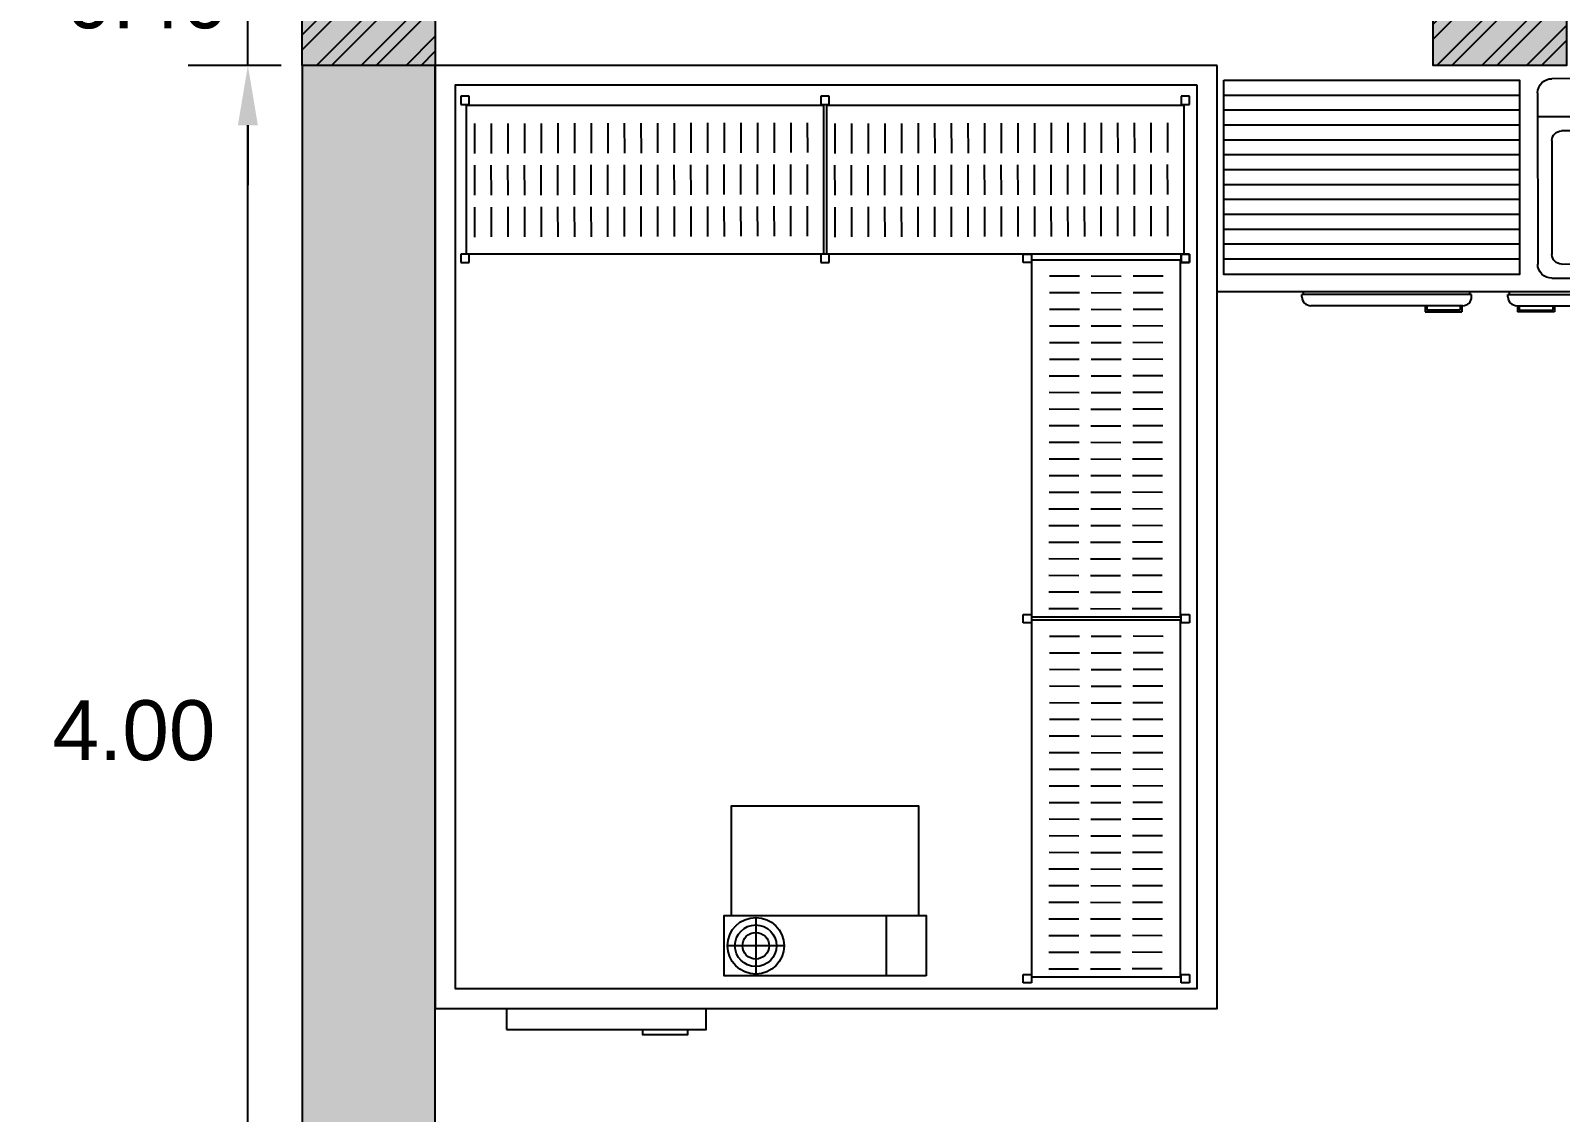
# Model space of a CAD drawing. Header units: millimetres. Extents: x 3409 to 3822, y 896 to 1108.
# Drawn here: x 3728.403 to 3733.001, y 1083.946 to 1087.199 of the extents above; entities that cross this region are included whole.
import ezdxf

# ---------------------------------------------------------------- set-up
doc = ezdxf.new("R2010")
doc.units = ezdxf.units.MM
for name, color, linetype in [('a-epipla', 8, 'Continuous'), ('a-toixoi', 5, 'Continuous'), ('DS_ST_quote 1_50', 7, 'Continuous'), ('Layer1', 5, 'Continuous'), ('ypostilwmata', 232, 'Continuous')]:
    doc.layers.add(name, color=color, linetype=linetype)
doc.styles.get("Standard").update_dxf_attribs({"font": 'arial.ttf'})
doc.dimstyles.get("Standard").update_dxf_attribs({"dimtxt": 0.18, "dimasz": 0.18, "dimexe": 0.18, "dimexo": 0.0625, "dimgap": 0.09, "dimtad": 0, "dimtih": 1, "dimtoh": 1, "dimdec": 4, "dimzin": 0, "dimdsep": 46, "dimtxsty": 'Standard', "dimcen": 0.09, "dimadec": 0, "dimazin": 0, "dimtfac": 1, "dimtdec": 4, "dimtofl": 0, "dimtmove": 0, "dimatfit": 3, "dimfxl": 1, "dimtolj": 1, "dimtzin": 0, "dimarcsym": 0})

# ---------------------------------------------------------------- blocks, each defined once
blk = doc.blocks.new('Kitchen Layout - 7 x 8 ft')
for p, q in [((47.25, 6.5), (47.25, 18.5)), ((48.75, 18.5), (48.75, 6.5)), ((64, 4), (32, 4))]:
    blk.add_line(p, q)
for points in [[(33.5, 21), (62.5, 21)], [(32, 1.5), (32, 19.5)], [(34.5, 19.5), (46.25, 19.5)], [(49.75, 19.5), (61.5, 19.5)], [(64, 19.5), (64, 1.5)], [(33.5, 6.5), (33.5, 18.5)], [(62.5, 18.5), (62.5, 6.5)], [(46.25, 5.5), (34.5, 5.5)], [(61.5, 5.5), (49.75, 5.5)], [(62.5, 0), (33.5, 0)]]:
    blk.add_lwpolyline(points)
for centre, radius in [((40.5, 12.5), 1), ((40.5, 12.5), 0.5), ((55.5, 12.5), 1), ((55.5, 12.5), 0.5)]:
    blk.add_circle(centre, radius)
for centre, radius, start, end in [((33.5, 19.5), 1.5, 90, 180), ((62.5, 19.5), 1.5, 0, 90), ((34.5, 18.5), 1, 90, 180), ((46.25, 18.5), 1, 0, 90), ((49.75, 18.5), 1, 90, 180), ((61.5, 18.5), 1, 0, 90), ((34.5, 6.5), 1, 180, 270), ((46.25, 6.5), 1, 270, 0), ((49.75, 6.5), 1, 180, 270), ((61.5, 6.5), 1, 270, 0), ((33.5, 1.5), 1.5, 180, 270), ((62.5, 1.5), 1.5, 270, 0)]:
    blk.add_arc(centre, radius, start, end)
blk = doc.blocks.new('*D166')
at = {"layer": 'Defpoints', "color": 0, "transparency": 16777216}
for p in [(3729.0561, 1087.0941), (3729.2188, 1087.0941), (3729.2188, 1083.0941)]:
    blk.add_point(p, dxfattribs=at)
at = {"layer": 'DS_ST_quote 1_50', "color": 0, "lineweight": -2, "transparency": 16777216}
for p, q in [((3729.1563, 1087.0941), (3728.8761, 1087.0941)), ((3729.0561, 1083.2741), (3729.0561, 1086.9141)), ((3729.1563, 1083.0941), (3728.8761, 1083.0941))]:
    blk.add_line(p, q, dxfattribs=at)
at = {"layer": 'DS_ST_quote 1_50', "color": 0, "transparency": 16777216}
for points in [[(3729.0261, 1086.9141), (3729.0861, 1086.9141), (3729.0561, 1087.0941)], [(3729.0261, 1083.2741), (3729.0861, 1083.2741), (3729.0561, 1083.0941)]]:
    blk.add_solid(points, dxfattribs=at)
at = {"layer": 'DS_ST_quote 1_50', "color": 0, "transparency": 16777216, "insert": (3728.7137, 1085.0941), "char_height": 0.18, "attachment_point": 5}
blk.add_mtext('\\A1;4.00', dxfattribs=at)
blk = doc.blocks.new('*D167')
at = {"layer": 'Defpoints', "color": 0, "transparency": 16777216}
for p in [(3729.0561, 1087.4941), (3729.2188, 1087.4941), (3729.2188, 1087.0941)]:
    blk.add_point(p, dxfattribs=at)
at = {"layer": 'DS_ST_quote 1_50', "color": 0, "lineweight": -2, "transparency": 16777216}
for p, q in [((3729.0561, 1087.6741), (3729.0561, 1087.8541)), ((3729.1563, 1087.4941), (3728.8761, 1087.4941)), ((3729.0561, 1087.0941), (3729.0561, 1087.4941)), ((3729.1563, 1087.0941), (3728.8761, 1087.0941)), ((3729.0561, 1086.9141), (3729.0561, 1086.7341))]:
    blk.add_line(p, q, dxfattribs=at)
at = {"layer": 'DS_ST_quote 1_50', "color": 0, "transparency": 16777216}
for points in [[(3729.0261, 1087.6741), (3729.0861, 1087.6741), (3729.0561, 1087.4941)], [(3729.0261, 1086.9141), (3729.0861, 1086.9141), (3729.0561, 1087.0941)]]:
    blk.add_solid(points, dxfattribs=at)
at = {"layer": 'DS_ST_quote 1_50', "color": 0, "transparency": 16777216, "insert": (3728.7524, 1087.2941), "char_height": 0.18, "attachment_point": 5}
blk.add_mtext('\\A1;0.40', dxfattribs=at)
blk = doc.blocks.new('*D216')
at = {"layer": 'Defpoints', "color": 0, "transparency": 16777216}
for p in [(3729.2188, 1087.4941), (3728.0778, 1082.6941), (3729.2188, 1082.6941)]:
    blk.add_point(p, dxfattribs=at)
at = {"layer": 'DS_ST_quote 1_50', "color": 0, "lineweight": -2, "transparency": 16777216}
for p, q in [((3729.1563, 1087.4941), (3727.8978, 1087.4941)), ((3728.0778, 1087.3141), (3728.0778, 1085.276)), ((3728.0778, 1082.8741), (3728.0778, 1084.9122)), ((3729.1563, 1082.6941), (3727.8978, 1082.6941))]:
    blk.add_line(p, q, dxfattribs=at)
at = {"layer": 'DS_ST_quote 1_50', "color": 0, "transparency": 16777216}
for points in [[(3728.0478, 1087.3141), (3728.1078, 1087.3141), (3728.0778, 1087.4941)], [(3728.0478, 1082.8741), (3728.1078, 1082.8741), (3728.0778, 1082.6941)]]:
    blk.add_solid(points, dxfattribs=at)
at = {"layer": 'DS_ST_quote 1_50', "color": 0, "transparency": 16777216, "insert": (3728.0778, 1085.0941), "char_height": 0.18, "attachment_point": 5}
blk.add_mtext('\\A1;4.80', dxfattribs=at)

msp = doc.modelspace()

# ---------------------------------------------------------------- hatches: boundary and pattern name
at = {"layer": 'a-epipla'}
h = msp.add_hatch(dxfattribs=at)
h.set_pattern_fill('ANSI32', color=256, scale=0.01)
h.set_pattern_definition([(45, (264.24471, 2.56293), (-0.067351921, 0.067351921), []), (45, (264.28961, 2.56293), (-0.067351921, 0.067351921), [])])
h.paths.add_polyline_path([(3682.4188, 1087.4941), (3682.0188, 1087.4941), (3682.0188, 1087.0941), (3682.4188, 1087.0941)])
h.paths.add_polyline_path([(3685.8188, 1087.4941), (3685.4188, 1087.4941), (3685.4188, 1087.0941), (3685.8188, 1087.0941)])
h.paths.add_polyline_path([(3689.2188, 1087.4941), (3688.8188, 1087.4941), (3688.8188, 1087.0941), (3689.2188, 1087.0941)])
h.paths.add_polyline_path([(3692.6188, 1087.4941), (3692.2188, 1087.4941), (3692.2188, 1087.0941), (3692.6188, 1087.0941)])
h.paths.add_polyline_path([(3696.0188, 1087.4941), (3695.6188, 1087.4941), (3695.6188, 1087.0941), (3696.0188, 1087.0941)])
h.paths.add_polyline_path([(3696.0188, 1083.0941), (3695.6188, 1083.0941), (3695.6188, 1082.6941), (3696.0188, 1082.6941)])
h.paths.add_polyline_path([(3692.6188, 1083.0941), (3692.2188, 1083.0941), (3692.2188, 1082.6941), (3692.6188, 1082.6941)])
h.paths.add_polyline_path([(3689.2188, 1083.0941), (3688.8188, 1083.0941), (3688.8188, 1082.6941), (3689.2188, 1082.6941)])
h.paths.add_polyline_path([(3685.8188, 1083.0941), (3685.4188, 1083.0941), (3685.4188, 1082.6941), (3685.8188, 1082.6941)])
h.paths.add_polyline_path([(3682.4188, 1083.0941), (3682.0188, 1083.0941), (3682.0188, 1082.6941), (3682.4188, 1082.6941)])
h.paths.add_polyline_path([(3699.4188, 1087.4941), (3699.0188, 1087.4941), (3699.0188, 1087.0941), (3699.4188, 1087.0941)])
h.paths.add_polyline_path([(3702.8188, 1087.4941), (3702.4188, 1087.4941), (3702.4188, 1087.0941), (3702.8188, 1087.0941)])
h.paths.add_polyline_path([(3706.2188, 1087.4941), (3705.8188, 1087.4941), (3705.8188, 1087.0941), (3706.2188, 1087.0941)])
h.paths.add_polyline_path([(3709.6188, 1087.4941), (3709.2188, 1087.4941), (3709.2188, 1087.0941), (3709.6188, 1087.0941)])
h.paths.add_polyline_path([(3709.6188, 1083.0941), (3709.2188, 1083.0941), (3709.2188, 1082.6941), (3709.6188, 1082.6941)])
h.paths.add_polyline_path([(3706.2188, 1083.0941), (3705.8188, 1083.0941), (3705.8188, 1082.6941), (3706.2188, 1082.6941)])
h.paths.add_polyline_path([(3702.8188, 1083.0941), (3702.4188, 1083.0941), (3702.4188, 1082.6941), (3702.8188, 1082.6941)])
h.paths.add_polyline_path([(3699.4188, 1083.0941), (3699.0188, 1083.0941), (3699.0188, 1082.6941), (3699.4188, 1082.6941)])
h.paths.add_polyline_path([(3716.0188, 1087.4941), (3715.6188, 1087.4941), (3715.6188, 1087.0941), (3716.0188, 1087.0941)])
h.paths.add_polyline_path([(3719.4188, 1087.4941), (3719.0188, 1087.4941), (3719.0188, 1087.0941), (3719.4188, 1087.0941)])
h.paths.add_polyline_path([(3722.8188, 1087.4941), (3722.4188, 1087.4941), (3722.4188, 1087.0941), (3722.8188, 1087.0941)])
h.paths.add_polyline_path([(3726.2188, 1087.4941), (3725.8188, 1087.4941), (3725.8188, 1087.0941), (3726.2188, 1087.0941)])
h.paths.add_polyline_path([(3716.0188, 1083.0941), (3715.6188, 1083.0941), (3715.6188, 1082.6941), (3716.0188, 1082.6941)])
h.paths.add_polyline_path([(3719.4188, 1083.0941), (3719.0188, 1083.0941), (3719.0188, 1082.6941), (3719.4188, 1082.6941)])
h.paths.add_polyline_path([(3722.8188, 1083.0941), (3722.4188, 1083.0941), (3722.4188, 1082.6941), (3722.8188, 1082.6941)])
h.paths.add_polyline_path([(3726.2188, 1083.0941), (3725.8188, 1083.0941), (3725.8188, 1082.6941), (3726.2188, 1082.6941)])
h.paths.add_polyline_path([(3729.6188, 1087.4941), (3729.2188, 1087.4941), (3729.2188, 1087.0941), (3729.6188, 1087.0941)])
h.paths.add_polyline_path([(3733.0188, 1087.4941), (3732.6188, 1087.4941), (3732.6188, 1087.0941), (3733.0188, 1087.0941)])
h.paths.add_polyline_path([(3736.4188, 1087.4941), (3736.0188, 1087.4941), (3736.0188, 1087.0941), (3736.4188, 1087.0941)])
h.paths.add_polyline_path([(3739.8188, 1087.4941), (3739.4188, 1087.4941), (3739.4188, 1087.0941), (3739.8188, 1087.0941)])
h.paths.add_polyline_path([(3743.2188, 1087.4941), (3742.8188, 1087.4941), (3742.8188, 1087.0941), (3743.2188, 1087.0941)])
h.paths.add_polyline_path([(3743.2188, 1083.0941), (3742.8188, 1083.0941), (3742.8188, 1082.6941), (3743.2188, 1082.6941)])
h.paths.add_polyline_path([(3739.8188, 1083.0941), (3739.4188, 1083.0941), (3739.4188, 1082.6941), (3739.8188, 1082.6941)])
h.paths.add_polyline_path([(3736.4188, 1083.0941), (3736.0188, 1083.0941), (3736.0188, 1082.6941), (3736.4188, 1082.6941)])
h.paths.add_polyline_path([(3733.0188, 1083.0941), (3732.6188, 1083.0941), (3732.6188, 1082.6941), (3733.0188, 1082.6941)])
h.paths.add_polyline_path([(3729.6188, 1083.0941), (3729.2188, 1083.0941), (3729.2188, 1082.6941), (3729.6188, 1082.6941)])
h = msp.add_hatch(dxfattribs=at)
h.set_pattern_fill('AR-CONC', color=256, scale=0.00088)
h.set_pattern_definition([(50, (264.24471, 2.56293), (0.1603225087, -0.0140263953), [0.016764, -0.184404]), (355, (264.24471, 2.56293), (-0.031014211, 0.168130024), [0.0134112, -0.147523714]), (100.4514447, (264.25807, 2.56176), (0.1293082974, 0.154103622), [0.014247208, -0.156719415]), (46.1842, (264.24471, 2.60764), (0.238549556, -0.036997249), [0.025146, -0.276606]), (96.6355576, (264.2646, 2.60455), (0.208915638, 0.21773499), [0.02137082, -0.235079335]), (351.184151, (264.2447, 2.60764), (0.208915638, 0.21773499), [0.020116771, -0.221284564]), (21, (264.26706, 2.59646), (0.1334206643, -0.0899933744), [0.016764, -0.184404]), (326, (264.26706, 2.59646), (0.054385785, 0.16208541), [0.0134112, -0.1475232]), (71.451445, (264.27818, 2.58896), (0.187806449, 0.0720920366), [0.014247208, -0.156719145]), (37.5, (264.24471, 2.562933), (0.0027179709, 0.0744084342), [0, -0.14573504, 0, -0.1497584, 0, -0.148082]), (7.5, (264.24471, 2.56293), (0.058801303, 0.0881589058), [0, -0.08538464, 0, -0.14238224, 0, -0.0564388]), (327.5, (264.194866, 2.56293), (0.1193197237, -0.0050412947), [0, -0.05588, 0, -0.1743456, 0, -0.2313432]), (317.5, (264.17251, 2.56293), (0.1303536796, 0.022375312), [0, -0.072644, 0, -0.11578336, 0, -0.1642872])])
h.paths.add_polyline_path([(3682.4188, 1087.4941), (3682.0188, 1087.4941), (3682.0188, 1087.0941), (3682.4188, 1087.0941)])
h.paths.add_polyline_path([(3685.8188, 1087.4941), (3685.4188, 1087.4941), (3685.4188, 1087.0941), (3685.8188, 1087.0941)])
h.paths.add_polyline_path([(3682.4188, 1083.0941), (3682.0188, 1083.0941), (3682.0188, 1082.6941), (3682.4188, 1082.6941)])
h.paths.add_polyline_path([(3685.8188, 1083.0941), (3685.4188, 1083.0941), (3685.4188, 1082.6941), (3685.8188, 1082.6941)])
h.paths.add_polyline_path([(3689.2188, 1087.4941), (3688.8188, 1087.4941), (3688.8188, 1087.0941), (3689.2188, 1087.0941)])
h.paths.add_polyline_path([(3689.2188, 1083.0941), (3688.8188, 1083.0941), (3688.8188, 1082.6941), (3689.2188, 1082.6941)])
h.paths.add_polyline_path([(3692.6188, 1083.0941), (3692.2188, 1083.0941), (3692.2188, 1082.6941), (3692.6188, 1082.6941)])
h.paths.add_polyline_path([(3692.6188, 1087.4941), (3692.2188, 1087.4941), (3692.2188, 1087.0941), (3692.6188, 1087.0941)])
h.paths.add_polyline_path([(3696.0188, 1087.4941), (3695.6188, 1087.4941), (3695.6188, 1087.0941), (3696.0188, 1087.0941)])
h.paths.add_polyline_path([(3696.0188, 1083.0941), (3695.6188, 1083.0941), (3695.6188, 1082.6941), (3696.0188, 1082.6941)])
h.paths.add_polyline_path([(3699.4188, 1083.0941), (3699.0188, 1083.0941), (3699.0188, 1082.6941), (3699.4188, 1082.6941)])
h.paths.add_polyline_path([(3699.4188, 1087.4941), (3699.0188, 1087.4941), (3699.0188, 1087.0941), (3699.4188, 1087.0941)])
h.paths.add_polyline_path([(3702.8188, 1087.4941), (3702.4188, 1087.4941), (3702.4188, 1087.0941), (3702.8188, 1087.0941)])
h.paths.add_polyline_path([(3702.8188, 1083.0941), (3702.4188, 1083.0941), (3702.4188, 1082.6941), (3702.8188, 1082.6941)])
h.paths.add_polyline_path([(3706.2188, 1087.4941), (3705.8188, 1087.4941), (3705.8188, 1087.0941), (3706.2188, 1087.0941)])
h.paths.add_polyline_path([(3706.2188, 1083.0941), (3705.8188, 1083.0941), (3705.8188, 1082.6941), (3706.2188, 1082.6941)])
h.paths.add_polyline_path([(3709.6188, 1087.4941), (3709.2188, 1087.4941), (3709.2188, 1087.0941), (3709.6188, 1087.0941)])
h.paths.add_polyline_path([(3709.6188, 1083.0941), (3709.2188, 1083.0941), (3709.2188, 1082.6941), (3709.6188, 1082.6941)])
h.paths.add_polyline_path([(3716.0188, 1087.4941), (3715.6188, 1087.4941), (3715.6188, 1087.0941), (3716.0188, 1087.0941)])
h.paths.add_polyline_path([(3719.4188, 1087.4941), (3719.0188, 1087.4941), (3719.0188, 1087.0941), (3719.4188, 1087.0941)])
h.paths.add_polyline_path([(3716.0188, 1083.0941), (3715.6188, 1083.0941), (3715.6188, 1082.6941), (3716.0188, 1082.6941)])
h.paths.add_polyline_path([(3719.4188, 1083.0941), (3719.0188, 1083.0941), (3719.0188, 1082.6941), (3719.4188, 1082.6941)])
h.paths.add_polyline_path([(3722.8188, 1087.4941), (3722.4188, 1087.4941), (3722.4188, 1087.0941), (3722.8188, 1087.0941)])
h.paths.add_polyline_path([(3722.8188, 1083.0941), (3722.4188, 1083.0941), (3722.4188, 1082.6941), (3722.8188, 1082.6941)])
h.paths.add_polyline_path([(3726.2188, 1087.4941), (3725.8188, 1087.4941), (3725.8188, 1087.0941), (3726.2188, 1087.0941)])
h.paths.add_polyline_path([(3726.2188, 1083.0941), (3725.8188, 1083.0941), (3725.8188, 1082.6941), (3726.2188, 1082.6941)])
h.paths.add_polyline_path([(3729.6188, 1087.4941), (3729.2188, 1087.4941), (3729.2188, 1087.0941), (3729.6188, 1087.0941)])
h.paths.add_polyline_path([(3729.6188, 1083.0941), (3729.2188, 1083.0941), (3729.2188, 1082.6941), (3729.6188, 1082.6941)])
h.paths.add_polyline_path([(3733.0188, 1087.4941), (3732.6188, 1087.4941), (3732.6188, 1087.0941), (3733.0188, 1087.0941)])
h.paths.add_polyline_path([(3733.0188, 1083.0941), (3732.6188, 1083.0941), (3732.6188, 1082.6941), (3733.0188, 1082.6941)])
h.paths.add_polyline_path([(3736.4188, 1087.4941), (3736.0188, 1087.4941), (3736.0188, 1087.0941), (3736.4188, 1087.0941)])
h.paths.add_polyline_path([(3736.4188, 1083.0941), (3736.0188, 1083.0941), (3736.0188, 1082.6941), (3736.4188, 1082.6941)])
h.paths.add_polyline_path([(3739.8188, 1087.4941), (3739.4188, 1087.4941), (3739.4188, 1087.0941), (3739.8188, 1087.0941)])
h.paths.add_polyline_path([(3739.8188, 1083.0941), (3739.4188, 1083.0941), (3739.4188, 1082.6941), (3739.8188, 1082.6941)])
h.paths.add_polyline_path([(3743.2188, 1083.0941), (3742.8188, 1083.0941), (3742.8188, 1082.6941), (3743.2188, 1082.6941)])
h.paths.add_polyline_path([(3743.2188, 1087.4941), (3742.8188, 1087.4941), (3742.8188, 1087.0941), (3743.2188, 1087.0941)])
at = {"layer": 'Layer1'}
h = msp.add_hatch(color=256, dxfattribs=at)
h.dxf.hatch_style = 1
h.paths.add_polyline_path([(3726.2188, 1087.0941), (3725.8188, 1087.0941), (3725.8188, 1083.0941), (3726.2188, 1083.0941)])
h.paths.add_polyline_path([(3729.6188, 1087.0941), (3729.2188, 1087.0941), (3729.2188, 1083.0941), (3729.6188, 1083.0941)])
h.paths.add_polyline_path([(3739.8188, 1087.0941), (3739.4188, 1087.0941), (3739.4188, 1083.0941), (3739.8188, 1083.0941)])
h.paths.add_polyline_path([(3743.2188, 1087.0941), (3743.0188, 1087.0941), (3743.0188, 1086.3441), (3741.502, 1086.3441), (3741.502, 1086.1441), (3743.0188, 1086.1441), (3743.0188, 1085.1941), (3739.8188, 1085.1941), (3739.8188, 1084.9941), (3743.0188, 1084.9941), (3743.0188, 1084.0441), (3741.502, 1084.0441), (3741.502, 1083.8441), (3743.0188, 1083.8441), (3743.0188, 1083.0941), (3743.2188, 1083.0941)])
h.paths.add_polyline_path([(3742.8188, 1087.4941), (3741.502, 1087.4941), (3741.502, 1087.2941), (3742.8188, 1087.2941)])
h.paths.add_polyline_path([(3740.4994, 1087.4941), (3739.8188, 1087.4941), (3739.8188, 1087.2941), (3740.4994, 1087.2941)])
h.paths.add_polyline_path([(3740.4994, 1082.8941), (3739.8188, 1082.8941), (3739.8188, 1082.6941), (3740.4995, 1082.6941)])
h.paths.add_polyline_path([(3742.8188, 1082.8941), (3741.502, 1082.8941), (3741.5021, 1082.6941), (3742.8188, 1082.6941)])

# ---------------------------------------------------------------- linework, layer by layer
at = {"layer": 'a-epipla'}
for p, q in [((3729.6957, 1087.0013), (3729.6957, 1086.9763)), ((3729.7207, 1087.0013), (3729.6957, 1087.0013)), ((3729.7207, 1086.9763), (3729.7207, 1087.0013)), ((3730.7785, 1087.0013), (3730.7785, 1086.9763)), ((3730.8035, 1087.0013), (3730.7785, 1087.0013)), ((3730.7785, 1087.0013), (3730.7785, 1086.9763)), ((3730.8035, 1087.0013), (3730.7785, 1087.0013)), ((3730.7785, 1087.0013), (3730.7785, 1086.9763)), ((3730.8035, 1087.0013), (3730.7785, 1087.0013)), ((3730.8035, 1086.9763), (3730.8035, 1087.0013)), ((3730.8035, 1086.9763), (3730.8035, 1087.0013)), ((3730.8035, 1086.9763), (3730.8035, 1087.0013)), ((3731.8612, 1087.0013), (3731.8612, 1086.9763)), ((3731.8862, 1087.0013), (3731.8612, 1087.0013)), ((3731.8612, 1087.0013), (3731.8612, 1086.9763)), ((3731.8862, 1087.0013), (3731.8612, 1087.0013)), ((3731.8862, 1086.9763), (3731.8862, 1087.0013)), ((3731.8862, 1086.9763), (3731.8862, 1087.0013)), ((3731.989, 1087.0048), (3732.8775, 1087.0048)), ((3729.6957, 1086.9763), (3729.7207, 1086.9763)), ((3730.7785, 1086.9763), (3730.8035, 1086.9763)), ((3730.7785, 1086.9763), (3730.8035, 1086.9763)), ((3730.7785, 1086.9763), (3730.8035, 1086.9763)), ((3731.8612, 1086.9763), (3731.8862, 1086.9763)), ((3731.8612, 1086.9763), (3731.8862, 1086.9763)), ((3731.989, 1086.9601), (3732.8775, 1086.9601)), ((3729.7374, 1086.9192), (3729.7376, 1086.8292)), ((3729.7874, 1086.9193), (3729.7876, 1086.8293)), ((3729.8374, 1086.9194), (3729.8376, 1086.8294)), ((3729.8874, 1086.9196), (3729.8876, 1086.8296)), ((3729.9374, 1086.9197), (3729.9376, 1086.8297)), ((3729.9874, 1086.9198), (3729.9876, 1086.8298)), ((3730.0374, 1086.9199), (3730.0376, 1086.8299)), ((3730.0874, 1086.9201), (3730.0876, 1086.8301)), ((3730.1374, 1086.9202), (3730.1376, 1086.8302)), ((3730.1874, 1086.9203), (3730.1876, 1086.8303)), ((3730.2374, 1086.9204), (3730.2376, 1086.8304)), ((3730.2874, 1086.9206), (3730.2876, 1086.8306)), ((3730.3374, 1086.9207), (3730.3376, 1086.8307)), ((3730.3874, 1086.9208), (3730.3876, 1086.8308)), ((3730.4374, 1086.9209), (3730.4376, 1086.8309)), ((3730.4874, 1086.9211), (3730.4876, 1086.8311)), ((3730.5374, 1086.9212), (3730.5376, 1086.8312)), ((3730.5874, 1086.9213), (3730.5876, 1086.8313)), ((3730.6374, 1086.9214), (3730.6376, 1086.8314)), ((3730.6874, 1086.9216), (3730.6876, 1086.8316)), ((3730.7374, 1086.9217), (3730.7376, 1086.8317)), ((3730.8201, 1086.9192), (3730.8204, 1086.8292)), ((3730.8701, 1086.9193), (3730.8704, 1086.8293)), ((3730.9201, 1086.9194), (3730.9204, 1086.8294)), ((3730.9701, 1086.9196), (3730.9704, 1086.8296)), ((3731.0201, 1086.9197), (3731.0204, 1086.8297)), ((3731.0701, 1086.9198), (3731.0704, 1086.8298)), ((3731.1201, 1086.9199), (3731.1204, 1086.8299)), ((3731.1701, 1086.9201), (3731.1704, 1086.8301)), ((3731.2201, 1086.9202), (3731.2204, 1086.8302)), ((3731.2701, 1086.9203), (3731.2704, 1086.8303)), ((3731.3201, 1086.9204), (3731.3204, 1086.8304)), ((3731.3701, 1086.9206), (3731.3704, 1086.8306)), ((3731.4201, 1086.9207), (3731.4203, 1086.8307)), ((3731.4701, 1086.9208), (3731.4703, 1086.8308)), ((3731.5201, 1086.9209), (3731.5203, 1086.8309)), ((3731.5701, 1086.9211), (3731.5703, 1086.8311)), ((3731.6201, 1086.9212), (3731.6203, 1086.8312)), ((3731.6701, 1086.9213), (3731.6703, 1086.8313)), ((3731.7201, 1086.9214), (3731.7203, 1086.8314)), ((3731.7701, 1086.9216), (3731.7703, 1086.8316)), ((3731.8201, 1086.9217), (3731.8203, 1086.8317)), ((3731.989, 1086.9153), (3732.8775, 1086.9153)), ((3731.989, 1086.8705), (3732.8775, 1086.8705)), ((3731.989, 1086.8258), (3732.8775, 1086.8258)), ((3729.7379, 1086.7036), (3729.7377, 1086.7936)), ((3729.7879, 1086.7037), (3729.7877, 1086.7937)), ((3729.8379, 1086.7039), (3729.8377, 1086.7939)), ((3729.8879, 1086.704), (3729.8877, 1086.794)), ((3729.9379, 1086.7041), (3729.9377, 1086.7941)), ((3729.9879, 1086.7042), (3729.9877, 1086.7942)), ((3730.0379, 1086.7044), (3730.0377, 1086.7944)), ((3730.0879, 1086.7045), (3730.0877, 1086.7945)), ((3730.1379, 1086.7046), (3730.1377, 1086.7946)), ((3730.1879, 1086.7047), (3730.1877, 1086.7947)), ((3730.2379, 1086.7049), (3730.2377, 1086.7949)), ((3730.2879, 1086.705), (3730.2877, 1086.795)), ((3730.3379, 1086.7051), (3730.3377, 1086.7951)), ((3730.3879, 1086.7052), (3730.3877, 1086.7952)), ((3730.4379, 1086.7054), (3730.4377, 1086.7954)), ((3730.4879, 1086.7055), (3730.4877, 1086.7955)), ((3730.5379, 1086.7056), (3730.5377, 1086.7956)), ((3730.5879, 1086.7057), (3730.5877, 1086.7957)), ((3730.6379, 1086.7059), (3730.6377, 1086.7959)), ((3730.6879, 1086.706), (3730.6877, 1086.796)), ((3730.7379, 1086.7061), (3730.7377, 1086.7961)), ((3730.8207, 1086.7036), (3730.8204, 1086.7936)), ((3730.8707, 1086.7037), (3730.8704, 1086.7937)), ((3730.9207, 1086.7039), (3730.9204, 1086.7939)), ((3730.9707, 1086.704), (3730.9704, 1086.794)), ((3731.0207, 1086.7041), (3731.0204, 1086.7941)), ((3731.0707, 1086.7042), (3731.0704, 1086.7942)), ((3731.1207, 1086.7044), (3731.1204, 1086.7944)), ((3731.1707, 1086.7045), (3731.1704, 1086.7945)), ((3731.2207, 1086.7046), (3731.2204, 1086.7946)), ((3731.2707, 1086.7047), (3731.2704, 1086.7947)), ((3731.3207, 1086.7049), (3731.3204, 1086.7949)), ((3731.3707, 1086.705), (3731.3704, 1086.795)), ((3731.4207, 1086.7051), (3731.4204, 1086.7951)), ((3731.4707, 1086.7052), (3731.4704, 1086.7952)), ((3731.5207, 1086.7054), (3731.5204, 1086.7954)), ((3731.5707, 1086.7055), (3731.5704, 1086.7955)), ((3731.6207, 1086.7056), (3731.6204, 1086.7956)), ((3731.6707, 1086.7057), (3731.6704, 1086.7957)), ((3731.7207, 1086.7059), (3731.7204, 1086.7959)), ((3731.7707, 1086.706), (3731.7704, 1086.796)), ((3731.8207, 1086.7061), (3731.8204, 1086.7961)), ((3731.989, 1086.781), (3732.8775, 1086.781)), ((3731.989, 1086.7363), (3732.8775, 1086.7363)), ((3729.7383, 1086.578), (3729.738, 1086.668)), ((3729.7883, 1086.5782), (3729.788, 1086.6682)), ((3729.8383, 1086.5783), (3729.838, 1086.6683)), ((3729.8883, 1086.5784), (3729.888, 1086.6684)), ((3729.9383, 1086.5785), (3729.938, 1086.6685)), ((3729.9883, 1086.5787), (3729.988, 1086.6687)), ((3730.0383, 1086.5788), (3730.038, 1086.6688)), ((3730.0883, 1086.5789), (3730.088, 1086.6689)), ((3730.1383, 1086.579), (3730.138, 1086.669)), ((3730.1883, 1086.5792), (3730.188, 1086.6692)), ((3730.2383, 1086.5793), (3730.238, 1086.6693)), ((3730.2883, 1086.5794), (3730.288, 1086.6694)), ((3730.3383, 1086.5796), (3730.338, 1086.6695)), ((3730.3883, 1086.5797), (3730.388, 1086.6697)), ((3730.4383, 1086.5798), (3730.438, 1086.6698)), ((3730.4883, 1086.5799), (3730.488, 1086.6699)), ((3730.5383, 1086.5801), (3730.538, 1086.6701)), ((3730.5883, 1086.5802), (3730.588, 1086.6702)), ((3730.6383, 1086.5803), (3730.638, 1086.6703)), ((3730.6883, 1086.5804), (3730.688, 1086.6704)), ((3730.7383, 1086.5806), (3730.738, 1086.6706)), ((3730.821, 1086.578), (3730.8208, 1086.668)), ((3730.871, 1086.5782), (3730.8708, 1086.6682)), ((3730.921, 1086.5783), (3730.9208, 1086.6683)), ((3730.971, 1086.5784), (3730.9708, 1086.6684)), ((3731.021, 1086.5785), (3731.0208, 1086.6685)), ((3731.071, 1086.5787), (3731.0708, 1086.6687)), ((3731.121, 1086.5788), (3731.1208, 1086.6688)), ((3731.171, 1086.5789), (3731.1708, 1086.6689)), ((3731.221, 1086.579), (3731.2208, 1086.669)), ((3731.271, 1086.5792), (3731.2708, 1086.6692)), ((3731.321, 1086.5793), (3731.3208, 1086.6693)), ((3731.371, 1086.5794), (3731.3708, 1086.6694)), ((3731.421, 1086.5796), (3731.4208, 1086.6695)), ((3731.471, 1086.5797), (3731.4708, 1086.6697)), ((3731.521, 1086.5798), (3731.5208, 1086.6698)), ((3731.571, 1086.5799), (3731.5708, 1086.6699)), ((3731.621, 1086.5801), (3731.6208, 1086.6701)), ((3731.671, 1086.5802), (3731.6708, 1086.6702)), ((3731.721, 1086.5803), (3731.7208, 1086.6703)), ((3731.771, 1086.5804), (3731.7708, 1086.6704)), ((3731.821, 1086.5806), (3731.8208, 1086.6706)), ((3731.989, 1086.6915), (3732.8775, 1086.6915)), ((3731.989, 1086.6467), (3732.8775, 1086.6467)), ((3731.989, 1086.602), (3732.8775, 1086.602)), ((3729.6957, 1086.5263), (3729.6957, 1086.5013)), ((3729.7207, 1086.5263), (3729.6957, 1086.5263)), ((3729.7207, 1086.5013), (3729.7207, 1086.5263)), ((3730.7785, 1086.5263), (3730.7785, 1086.5013)), ((3730.8035, 1086.5263), (3730.7785, 1086.5263)), ((3730.7785, 1086.5263), (3730.7785, 1086.5013)), ((3730.8035, 1086.5263), (3730.7785, 1086.5263)), ((3730.7785, 1086.5263), (3730.7785, 1086.5013)), ((3730.8035, 1086.5263), (3730.7785, 1086.5263)), ((3730.8035, 1086.5013), (3730.8035, 1086.5263)), ((3730.8035, 1086.5013), (3730.8035, 1086.5263)), ((3730.8035, 1086.5013), (3730.8035, 1086.5263)), ((3731.3862, 1086.5263), (3731.4112, 1086.5263)), ((3731.3862, 1086.5013), (3731.3862, 1086.5263)), ((3731.3862, 1086.5263), (3731.4112, 1086.5263)), ((3731.3862, 1086.5013), (3731.3862, 1086.5263)), ((3731.4112, 1086.5263), (3731.4112, 1086.5013)), ((3731.4112, 1086.5263), (3731.4112, 1086.5013)), ((3731.8612, 1086.5263), (3731.8612, 1086.5013)), ((3731.8862, 1086.5263), (3731.8612, 1086.5263)), ((3731.8612, 1086.5263), (3731.8612, 1086.5013)), ((3731.8862, 1086.5263), (3731.8612, 1086.5263)), ((3731.8612, 1086.5263), (3731.8862, 1086.5263)), ((3731.8612, 1086.5013), (3731.8612, 1086.5263)), ((3731.8612, 1086.5263), (3731.8862, 1086.5263)), ((3731.8612, 1086.5013), (3731.8612, 1086.5263)), ((3731.8862, 1086.5013), (3731.8862, 1086.5263)), ((3731.8862, 1086.5013), (3731.8862, 1086.5263)), ((3731.8862, 1086.5263), (3731.8862, 1086.5013)), ((3731.8862, 1086.5263), (3731.8862, 1086.5013)), ((3731.989, 1086.5572), (3732.8775, 1086.5572)), ((3729.6957, 1086.5013), (3729.7207, 1086.5013)), ((3730.7785, 1086.5013), (3730.8035, 1086.5013)), ((3730.7785, 1086.5013), (3730.8035, 1086.5013)), ((3730.7785, 1086.5013), (3730.8035, 1086.5013)), ((3731.4112, 1086.5013), (3731.3862, 1086.5013)), ((3731.4112, 1086.5013), (3731.3862, 1086.5013)), ((3731.8612, 1086.5013), (3731.8862, 1086.5013)), ((3731.8612, 1086.5013), (3731.8862, 1086.5013)), ((3731.8862, 1086.5013), (3731.8612, 1086.5013)), ((3731.8862, 1086.5013), (3731.8612, 1086.5013)), ((3731.989, 1086.5124), (3732.8775, 1086.5124)), ((3731.4654, 1086.4611), (3731.5554, 1086.4609)), ((3731.591, 1086.4608), (3731.681, 1086.4605)), ((3731.8066, 1086.4602), (3731.7166, 1086.4605)), ((3731.4653, 1086.4111), (3731.5553, 1086.4109)), ((3731.5909, 1086.4108), (3731.6809, 1086.4105)), ((3731.8065, 1086.4102), (3731.7165, 1086.4105)), ((3731.9688, 1086.4141), (3739.4188, 1086.4141)), ((3732.734, 1086.4056), (3732.224, 1086.4056)), ((3732.224, 1086.3984), (3732.224, 1086.4056)), ((3732.224, 1086.3984), (3732.224, 1086.4056)), ((3732.734, 1086.4056), (3732.224, 1086.4056)), ((3732.224, 1086.3984), (3732.224, 1086.4056)), ((3732.224, 1086.3984), (3732.224, 1086.4056)), ((3732.229, 1086.4056), (3732.229, 1086.4141)), ((3732.229, 1086.4056), (3732.229, 1086.4141)), ((3732.729, 1086.4056), (3732.729, 1086.4141)), ((3732.729, 1086.4056), (3732.729, 1086.4141)), ((3732.734, 1086.3984), (3732.734, 1086.4056)), ((3732.734, 1086.3984), (3732.734, 1086.4056)), ((3732.8431, 1086.4056), (3733.3531, 1086.4056)), ((3732.8431, 1086.3984), (3732.8431, 1086.4056)), ((3732.8481, 1086.4056), (3732.8481, 1086.4141)), ((3731.4652, 1086.3611), (3731.5552, 1086.3609)), ((3731.5908, 1086.3608), (3731.6808, 1086.3605)), ((3731.8063, 1086.3602), (3731.7163, 1086.3605)), ((3732.7072, 1086.3716), (3732.2508, 1086.3716)), ((3732.7072, 1086.3716), (3732.2508, 1086.3716)), ((3732.5942, 1086.3716), (3732.5942, 1086.3531)), ((3732.5942, 1086.3716), (3732.5942, 1086.3531)), ((3732.5942, 1086.3531), (3732.7049, 1086.3531)), ((3732.5942, 1086.3531), (3732.7049, 1086.3531)), ((3732.5992, 1086.3716), (3732.5992, 1086.3581)), ((3732.5992, 1086.3716), (3732.5992, 1086.3581)), ((3732.6999, 1086.3581), (3732.5992, 1086.3581)), ((3732.6999, 1086.3581), (3732.5992, 1086.3581)), ((3732.6999, 1086.3716), (3732.6999, 1086.3581)), ((3732.6999, 1086.3716), (3732.6999, 1086.3581)), ((3732.7049, 1086.3716), (3732.7049, 1086.3531)), ((3732.7049, 1086.3716), (3732.7049, 1086.3531)), ((3732.8699, 1086.3716), (3733.3263, 1086.3716)), ((3732.8722, 1086.3716), (3732.8722, 1086.3531)), ((3732.9829, 1086.3531), (3732.8722, 1086.3531)), ((3732.8772, 1086.3716), (3732.8772, 1086.3581)), ((3732.8772, 1086.3581), (3732.9779, 1086.3581)), ((3732.9779, 1086.3716), (3732.9779, 1086.3581)), ((3732.9829, 1086.3716), (3732.9829, 1086.3531)), ((3731.4651, 1086.3111), (3731.5551, 1086.3109)), ((3731.5906, 1086.3108), (3731.6806, 1086.3105)), ((3731.8062, 1086.3102), (3731.7162, 1086.3105)), ((3731.4649, 1086.2611), (3731.5549, 1086.2609)), ((3731.5905, 1086.2608), (3731.6805, 1086.2605)), ((3731.8061, 1086.2602), (3731.7161, 1086.2605)), ((3731.4648, 1086.2111), (3731.5548, 1086.2109)), ((3731.5904, 1086.2108), (3731.6804, 1086.2105)), ((3731.806, 1086.2102), (3731.716, 1086.2105)), ((3731.4647, 1086.1611), (3731.5547, 1086.1609)), ((3731.5903, 1086.1608), (3731.6803, 1086.1606)), ((3731.8058, 1086.1602), (3731.7158, 1086.1605)), ((3731.4646, 1086.1111), (3731.5546, 1086.1109)), ((3731.5901, 1086.1108), (3731.6801, 1086.1106)), ((3731.8057, 1086.1102), (3731.7157, 1086.1105)), ((3731.4644, 1086.0611), (3731.5544, 1086.0609)), ((3731.59, 1086.0608), (3731.68, 1086.0606)), ((3731.8056, 1086.0602), (3731.7156, 1086.0605)), ((3731.4643, 1086.0111), (3731.5543, 1086.0109)), ((3731.5899, 1086.0108), (3731.6799, 1086.0106)), ((3731.8055, 1086.0102), (3731.7155, 1086.0105)), ((3731.4642, 1085.9611), (3731.5542, 1085.9609)), ((3731.5898, 1085.9608), (3731.6798, 1085.9606)), ((3731.8053, 1085.9602), (3731.7153, 1085.9605)), ((3731.4641, 1085.9111), (3731.5541, 1085.9109)), ((3731.5896, 1085.9108), (3731.6796, 1085.9106)), ((3731.8052, 1085.9102), (3731.7152, 1085.9105)), ((3731.4639, 1085.8611), (3731.5539, 1085.8609)), ((3731.5895, 1085.8608), (3731.6795, 1085.8606)), ((3731.8051, 1085.8602), (3731.7151, 1085.8605)), ((3731.4638, 1085.8111), (3731.5538, 1085.8109)), ((3731.5894, 1085.8108), (3731.6794, 1085.8106)), ((3731.805, 1085.8102), (3731.715, 1085.8105)), ((3731.4637, 1085.7611), (3731.5537, 1085.7609)), ((3731.5893, 1085.7608), (3731.6793, 1085.7606)), ((3731.8048, 1085.7602), (3731.7148, 1085.7605)), ((3731.4636, 1085.7111), (3731.5536, 1085.7109)), ((3731.5891, 1085.7108), (3731.6791, 1085.7106)), ((3731.8047, 1085.7102), (3731.7147, 1085.7105)), ((3731.4634, 1085.6611), (3731.5534, 1085.6609)), ((3731.589, 1085.6608), (3731.679, 1085.6606)), ((3731.8046, 1085.6602), (3731.7146, 1085.6605)), ((3731.4633, 1085.6111), (3731.5533, 1085.6109)), ((3731.5889, 1085.6108), (3731.6789, 1085.6106)), ((3731.8045, 1085.6102), (3731.7145, 1085.6105)), ((3731.4632, 1085.5611), (3731.5532, 1085.5609)), ((3731.5888, 1085.5608), (3731.6788, 1085.5606)), ((3731.8043, 1085.5602), (3731.7143, 1085.5605)), ((3731.4631, 1085.5111), (3731.5531, 1085.5109)), ((3731.5886, 1085.5108), (3731.6786, 1085.5106)), ((3731.8042, 1085.5102), (3731.7142, 1085.5105)), ((3731.3862, 1085.4436), (3731.4112, 1085.4436)), ((3731.3862, 1085.4186), (3731.3862, 1085.4436)), ((3731.3862, 1085.4436), (3731.4112, 1085.4436)), ((3731.3862, 1085.4186), (3731.3862, 1085.4436)), ((3731.3862, 1085.4436), (3731.4112, 1085.4436)), ((3731.3862, 1085.4186), (3731.3862, 1085.4436)), ((3731.4112, 1085.4186), (3731.3862, 1085.4186)), ((3731.4112, 1085.4186), (3731.3862, 1085.4186)), ((3731.4112, 1085.4186), (3731.3862, 1085.4186)), ((3731.4112, 1085.4436), (3731.4112, 1085.4186)), ((3731.4112, 1085.4436), (3731.4112, 1085.4186)), ((3731.4112, 1085.4436), (3731.4112, 1085.4186)), ((3731.4629, 1085.4611), (3731.5529, 1085.4609)), ((3731.5885, 1085.4608), (3731.6785, 1085.4606)), ((3731.8041, 1085.4602), (3731.7141, 1085.4605)), ((3731.8612, 1085.4436), (3731.8862, 1085.4436)), ((3731.8612, 1085.4186), (3731.8612, 1085.4436)), ((3731.8612, 1085.4436), (3731.8862, 1085.4436)), ((3731.8612, 1085.4186), (3731.8612, 1085.4436)), ((3731.8612, 1085.4436), (3731.8862, 1085.4436)), ((3731.8612, 1085.4186), (3731.8612, 1085.4436)), ((3731.8862, 1085.4186), (3731.8612, 1085.4186)), ((3731.8862, 1085.4186), (3731.8612, 1085.4186)), ((3731.8862, 1085.4186), (3731.8612, 1085.4186)), ((3731.8862, 1085.4436), (3731.8862, 1085.4186)), ((3731.8862, 1085.4436), (3731.8862, 1085.4186)), ((3731.8862, 1085.4436), (3731.8862, 1085.4186)), ((3731.4654, 1085.3784), (3731.5554, 1085.3781)), ((3731.591, 1085.3781), (3731.681, 1085.3778)), ((3731.8066, 1085.3775), (3731.7166, 1085.3777)), ((3731.4653, 1085.3284), (3731.5553, 1085.3281)), ((3731.5909, 1085.3281), (3731.6809, 1085.3278)), ((3731.8065, 1085.3275), (3731.7165, 1085.3277)), ((3731.4652, 1085.2784), (3731.5552, 1085.2781)), ((3731.5908, 1085.2781), (3731.6808, 1085.2778)), ((3731.8063, 1085.2775), (3731.7163, 1085.2777)), ((3731.4651, 1085.2284), (3731.5551, 1085.2281)), ((3731.5906, 1085.2281), (3731.6806, 1085.2278)), ((3731.8062, 1085.2275), (3731.7162, 1085.2277)), ((3731.4649, 1085.1784), (3731.5549, 1085.1781)), ((3731.5905, 1085.1781), (3731.6805, 1085.1778)), ((3731.8061, 1085.1775), (3731.7161, 1085.1777)), ((3731.4648, 1085.1284), (3731.5548, 1085.1281)), ((3731.5904, 1085.1281), (3731.6804, 1085.1278)), ((3731.806, 1085.1275), (3731.716, 1085.1277)), ((3731.4647, 1085.0784), (3731.5547, 1085.0781)), ((3731.5903, 1085.0781), (3731.6803, 1085.0778)), ((3731.8058, 1085.0775), (3731.7158, 1085.0777)), ((3731.4646, 1085.0284), (3731.5546, 1085.0281)), ((3731.5901, 1085.0281), (3731.6801, 1085.0278)), ((3731.8057, 1085.0275), (3731.7157, 1085.0277)), ((3731.4644, 1084.9784), (3731.5544, 1084.9781)), ((3731.59, 1084.9781), (3731.68, 1084.9778)), ((3731.8056, 1084.9775), (3731.7156, 1084.9777)), ((3731.4643, 1084.9284), (3731.5543, 1084.9281)), ((3731.5899, 1084.9281), (3731.6799, 1084.9278)), ((3731.8055, 1084.9275), (3731.7155, 1084.9277)), ((3731.4642, 1084.8784), (3731.5542, 1084.8781)), ((3731.5898, 1084.8781), (3731.6798, 1084.8778)), ((3731.8053, 1084.8775), (3731.7153, 1084.8777)), ((3731.4641, 1084.8284), (3731.5541, 1084.8281)), ((3731.5896, 1084.8281), (3731.6796, 1084.8278)), ((3731.8052, 1084.8275), (3731.7152, 1084.8277)), ((3731.4639, 1084.7784), (3731.5539, 1084.7781)), ((3731.5895, 1084.7781), (3731.6795, 1084.7778)), ((3731.8051, 1084.7775), (3731.7151, 1084.7777)), ((3731.4638, 1084.7284), (3731.5538, 1084.7281)), ((3731.5894, 1084.7281), (3731.6794, 1084.7278)), ((3731.805, 1084.7275), (3731.715, 1084.7277)), ((3731.4637, 1084.6784), (3731.5537, 1084.6781)), ((3731.5893, 1084.6781), (3731.6793, 1084.6778)), ((3731.8048, 1084.6775), (3731.7148, 1084.6777)), ((3731.4636, 1084.6284), (3731.5536, 1084.6281)), ((3731.5891, 1084.6281), (3731.6791, 1084.6278)), ((3731.8047, 1084.6275), (3731.7147, 1084.6277)), ((3731.4634, 1084.5784), (3731.5534, 1084.5781)), ((3731.589, 1084.5781), (3731.679, 1084.5778)), ((3731.8046, 1084.5775), (3731.7146, 1084.5777)), ((3730.5824, 1084.5324), (3730.5824, 1084.3624)), ((3730.9744, 1084.538), (3730.9744, 1084.3568)), ((3731.4633, 1084.5284), (3731.5533, 1084.5281)), ((3731.5889, 1084.5281), (3731.6789, 1084.5278)), ((3731.8045, 1084.5275), (3731.7145, 1084.5277)), ((3731.4632, 1084.4784), (3731.5532, 1084.4781)), ((3731.5888, 1084.4781), (3731.6788, 1084.4778)), ((3731.8043, 1084.4775), (3731.7143, 1084.4777)), ((3731.4631, 1084.4284), (3731.5531, 1084.4281)), ((3731.5886, 1084.4281), (3731.6786, 1084.4278)), ((3731.8042, 1084.4275), (3731.7142, 1084.4277)), ((3731.3862, 1084.3609), (3731.4112, 1084.3609)), ((3731.3862, 1084.3359), (3731.3862, 1084.3609)), ((3731.4112, 1084.3609), (3731.4112, 1084.3359)), ((3731.4629, 1084.3784), (3731.5529, 1084.3781)), ((3731.5885, 1084.3781), (3731.6785, 1084.3778)), ((3731.8041, 1084.3775), (3731.7141, 1084.3777)), ((3731.8612, 1084.3609), (3731.8862, 1084.3609)), ((3731.8612, 1084.3359), (3731.8612, 1084.3609)), ((3731.8862, 1084.3609), (3731.8862, 1084.3359)), ((3731.4112, 1084.3359), (3731.3862, 1084.3359)), ((3731.8862, 1084.3359), (3731.8612, 1084.3359))]:
    msp.add_line(p, q, dxfattribs=at)
for points in [[(3731.9688, 1087.0941), (3729.6188, 1087.0941), (3729.6188, 1084.2584), (3731.9688, 1084.2584), (3731.9688, 1087.0941)], [(3730.5099, 1084.538), (3730.5099, 1084.868), (3731.0719, 1084.868), (3731.0719, 1084.538)], [(3730.6674, 1084.4474), (3730.4974, 1084.4474)], [(3730.377, 1084.1951), (3730.377, 1084.1796), (3730.2428, 1084.1796), (3730.2428, 1084.1951)]]:
    msp.add_lwpolyline(points, dxfattribs=at)
for points in [[(3731.9088, 1087.0341), (3729.6788, 1087.0341), (3729.6788, 1084.3184), (3731.9088, 1084.3184)], [(3731.989, 1087.0496), (3732.8775, 1087.0496), (3732.8775, 1086.4655), (3731.989, 1086.4655)], [(3730.786, 1086.5263), (3729.7132, 1086.5263), (3729.7132, 1086.9744), (3730.786, 1086.9744)], [(3731.8687, 1086.5263), (3730.796, 1086.5263), (3730.796, 1086.9744), (3731.8687, 1086.9744)], [(3731.4112, 1086.5088), (3731.4112, 1085.4361), (3731.8592, 1085.4361), (3731.8592, 1086.5088)], [(3731.4112, 1085.4261), (3731.4112, 1084.3534), (3731.8592, 1084.3534), (3731.8592, 1085.4261)], [(3731.0944, 1084.3568), (3730.4874, 1084.3568), (3730.4874, 1084.538), (3731.0944, 1084.538)], [(3729.8336, 1084.1951), (3730.4338, 1084.1951), (3730.4338, 1084.2578), (3729.8336, 1084.2578)]]:
    msp.add_lwpolyline(points, close=True, dxfattribs=at)
for radius in [0.085, 0.0625, 0.04]:
    msp.add_circle((3730.5824, 1084.4474), radius, dxfattribs=at)
for centre, start, end in [((3732.2508, 1086.3984), 180, 270), ((3732.2508, 1086.3984), 180, 270), ((3732.7072, 1086.3984), 270, 360), ((3732.7072, 1086.3984), 270, 360), ((3732.8699, 1086.3984), 180, 270)]:
    msp.add_arc(centre, 0.0268, start, end, dxfattribs=at)
at = {"layer": 'a-toixoi'}
for p, q in [((3729.2188, 1087.0941), (3729.2188, 1083.0941)), ((3729.6188, 1083.0941), (3729.6188, 1087.0941))]:
    msp.add_line(p, q, dxfattribs=at)
at = {"layer": 'ypostilwmata'}
for points in [[(3729.2188, 1087.4941), (3729.6188, 1087.4941), (3729.6188, 1087.0941), (3729.2188, 1087.0941)], [(3732.6188, 1087.4941), (3733.0188, 1087.4941), (3733.0188, 1087.0941), (3732.6188, 1087.0941)]]:
    msp.add_lwpolyline(points, close=True, dxfattribs=at)

# ---------------------------------------------------------------- block references
at = {"layer": 'a-epipla', "ltscale": 10000, "xscale": -0.02857142857143453, "yscale": 0.02857142857143454, "zscale": 0.02857142857143453, "rotation": 180.0135892402173}
msp.add_blockref('Kitchen Layout - 7 x 8 ft', (3732.0181, 1087.0537), dxfattribs=at)

# ---------------------------------------------------------------- dimensions: what is measured, and where the dimension line sits
at = {"layer": 'DS_ST_quote 1_50'}
for base, p1, p2, picture, middle in [((3729.0561, 1087.4941), (3729.2188, 1087.0941), (3729.2188, 1087.4941), '*D167', (3728.7524, 1087.2941)), ((3729.0561, 1087.0941), (3729.2188, 1083.0941), (3729.2188, 1087.0941), '*D166', (3728.7137, 1085.0941))]:
    dim = msp.add_linear_dim(base=base, p1=p1, p2=p2, angle=90, dimstyle='Standard', override={"dimdec": 2, "dimtdec": 2, "dimtmove": 1, "dimfxl": 0.05}, dxfattribs=at)
    dim.commit()
    dim.dimension.update_dxf_attribs({"geometry": picture, "text_midpoint": middle, "dimtype": 160})
dim = msp.add_linear_dim(base=(3728.0778, 1082.6941), p1=(3729.2188, 1087.4941), p2=(3729.2188, 1082.6941), angle=90, dimstyle='Standard', override={"dimdec": 2, "dimtdec": 2, "dimfxl": 0.05}, dxfattribs=at)
dim.commit()
dim.dimension.update_dxf_attribs({"geometry": '*D216', "text_midpoint": (3728.0778, 1085.0941)})

doc.saveas('drawing.dxf')
